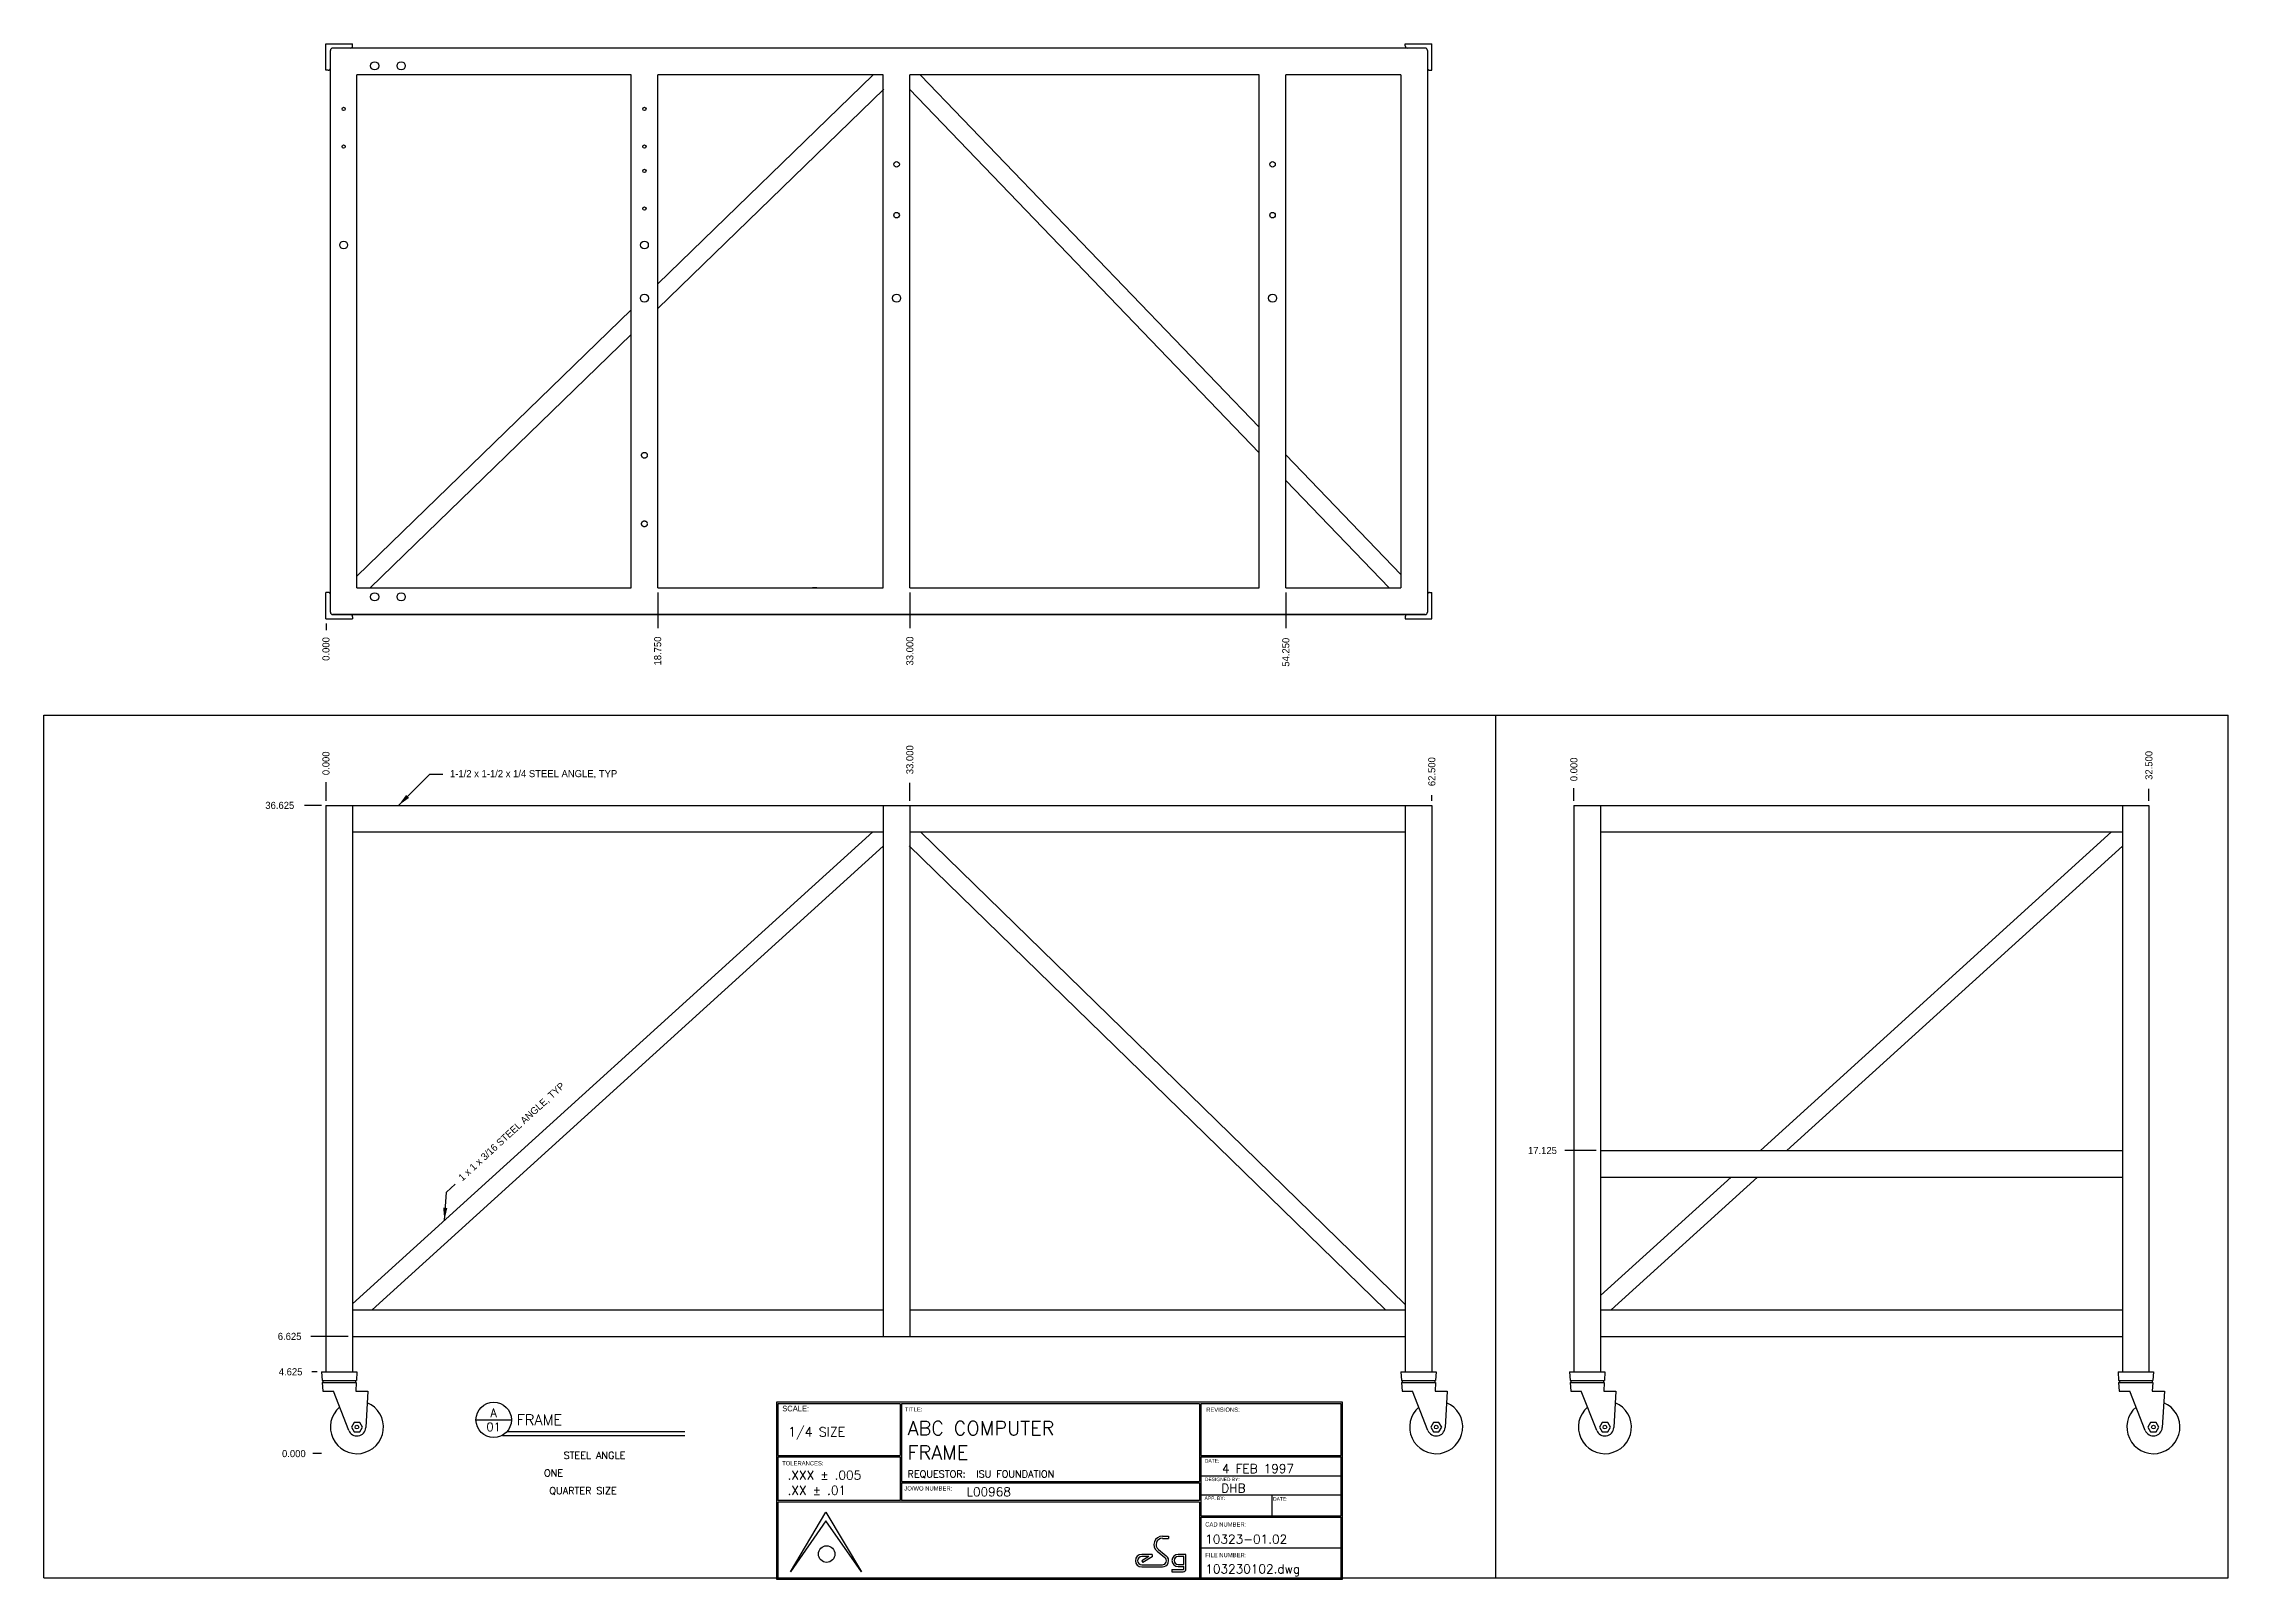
# Model space of a CAD drawing. Header units: inches. Extents: x 0 to 30.9, y 0 to 21.7.
import ezdxf
from ezdxf.enums import TextEntityAlignment as Align

# ---------------------------------------------------------------- set-up
doc = ezdxf.new("R2010")
doc.units = ezdxf.units.IN
doc.header["$MEASUREMENT"] = 0
doc.linetypes.add('HIDDEN', pattern=[0.375, 0.25, -0.125])
doc.layers.get('0').update_dxf_attribs({"linetype": 'CONTINUOUS'})
doc.layers.get('DEFPOINTS').update_dxf_attribs({"linetype": 'CONTINUOUS'})
for name, color, linetype in [('BORDER', 5, 'CONTINUOUS'), ('NFHIDDEN', 6, 'HIDDEN'), ('OBJECT', 3, 'CONTINUOUS'), ('TEXT', 1, 'CONTINUOUS')]:
    doc.layers.add(name, color=color, linetype=linetype)
doc.styles.add('ROMANS', font='romans')
doc.styles.add('SIMPLEX', font='SIMPLEX')
doc.styles.add('TITLE', font='italic')
doc.dimstyles.get("Standard").update_dxf_attribs({"dimtxt": 0.1, "dimasz": 0.18, "dimexe": 0.18, "dimexo": 0.0625, "dimgap": 0.1, "dimtad": 0, "dimtih": 1, "dimtoh": 1, "dimdec": 3, "dimlfac": 0.25, "dimzin": 0, "dimdsep": 46, "dimtxsty": 'Standard', "dimcen": 0.09, "dimclrt": 256, "dimadec": 0, "dimazin": 0, "dimtfac": 0.8, "dimtdec": 4, "dimtofl": 0, "dimtmove": 0, "dimatfit": 3, "dimfxl": 1, "dimtolj": 1, "dimtzin": 0, "dimarcsym": 0})

# ---------------------------------------------------------------- blocks, each defined once
blk = doc.blocks.new('*D1')
at = {"color": 0, "linetype": 'ByBlock', "transparency": 16777216}
blk.add_line((3.926, 0.264), (3.802, 0.264), dxfattribs=at)
at = {"layer": 'DEFPOINTS', "color": 0, "linetype": 'ByBlock', "transparency": 16777216}
for p in [(3.802, 0.264), (3.989, 0.264), (3.989, 0.264)]:
    blk.add_point(p, dxfattribs=at)
at = {"linetype": 'ByBlock', "transparency": 16777216, "insert": (3.535, 0.264), "char_height": 0.1, "attachment_point": 5}
blk.add_mtext('\\A1;0.000', dxfattribs=at)
blk = doc.blocks.new('*D2')
at = {"color": 0, "linetype": 'ByBlock', "transparency": 16777216}
blk.add_line((3.864, 1.42), (3.789, 1.42), dxfattribs=at)
at = {"layer": 'DEFPOINTS', "color": 0, "linetype": 'ByBlock', "transparency": 16777216}
for p in [(3.789, 1.42), (3.926, 1.42), (3.989, 0.264)]:
    blk.add_point(p, dxfattribs=at)
at = {"linetype": 'ByBlock', "transparency": 16777216, "insert": (3.489, 1.42), "char_height": 0.1, "attachment_point": 5}
blk.add_mtext('\\A1;4.625', dxfattribs=at)
blk = doc.blocks.new('*D3')
at = {"color": 0, "linetype": 'ByBlock', "transparency": 16777216}
blk.add_line((3.989, 9.483), (3.989, 9.749), dxfattribs=at)
at = {"layer": 'DEFPOINTS', "color": 0, "linetype": 'ByBlock', "transparency": 16777216}
for p in [(3.989, 9.749), (3.989, 9.42), (3.989, 0.264)]:
    blk.add_point(p, dxfattribs=at)
at = {"linetype": 'ByBlock', "transparency": 16777216, "insert": (3.989, 10.015), "char_height": 0.1, "attachment_point": 5, "rotation": 90}
blk.add_mtext('\\A1;0.000', dxfattribs=at)
blk = doc.blocks.new('*D4')
at = {"color": 0, "linetype": 'ByBlock', "transparency": 16777216}
blk.add_line((3.926, 9.42), (3.686, 9.42), dxfattribs=at)
at = {"layer": 'DEFPOINTS', "color": 0, "linetype": 'ByBlock', "transparency": 16777216}
for p in [(3.686, 9.42), (3.989, 9.42), (3.989, 0.264)]:
    blk.add_point(p, dxfattribs=at)
at = {"linetype": 'ByBlock', "transparency": 16777216, "insert": (3.336, 9.42), "char_height": 0.1, "attachment_point": 5}
blk.add_mtext('\\A1;36.625', dxfattribs=at)
blk = doc.blocks.new('*D5')
at = {"color": 0, "linetype": 'ByBlock', "transparency": 16777216}
blk.add_line((19.614, 9.483), (19.614, 9.564), dxfattribs=at)
at = {"layer": 'DEFPOINTS', "color": 0, "linetype": 'ByBlock', "transparency": 16777216}
for p in [(19.614, 9.564), (19.614, 9.42), (3.989, 0.264)]:
    blk.add_point(p, dxfattribs=at)
at = {"linetype": 'ByBlock', "transparency": 16777216, "insert": (19.614, 9.897), "char_height": 0.1, "attachment_point": 5, "rotation": 90}
blk.add_mtext('\\A1;62.500', dxfattribs=at)
blk = doc.blocks.new('*D6')
at = {"color": 0, "linetype": 'ByBlock', "transparency": 16777216}
blk.add_line((21.622, 9.483), (21.622, 9.662), dxfattribs=at)
at = {"layer": 'DEFPOINTS', "color": 0, "linetype": 'ByBlock', "transparency": 16777216}
for p in [(21.622, 9.662), (21.622, 9.42), (21.622, 9.42)]:
    blk.add_point(p, dxfattribs=at)
at = {"linetype": 'ByBlock', "transparency": 16777216, "insert": (21.622, 9.929), "char_height": 0.1, "attachment_point": 5, "rotation": 90}
blk.add_mtext('\\A1;0.000', dxfattribs=at)
blk = doc.blocks.new('*D7')
at = {"color": 0, "linetype": 'ByBlock', "transparency": 16777216}
blk.add_line((29.747, 9.483), (29.747, 9.652), dxfattribs=at)
at = {"layer": 'DEFPOINTS', "color": 0, "linetype": 'ByBlock', "transparency": 16777216}
for p in [(29.747, 9.652), (21.622, 9.42), (29.747, 9.42)]:
    blk.add_point(p, dxfattribs=at)
at = {"linetype": 'ByBlock', "transparency": 16777216, "insert": (29.747, 9.985), "char_height": 0.1, "attachment_point": 5, "rotation": 90}
blk.add_mtext('\\A1;32.500', dxfattribs=at)
blk = doc.blocks.new('*D8')
at = {"color": 0, "linetype": 'ByBlock', "transparency": 16777216}
blk.add_line((12.239, 9.483), (12.239, 9.74), dxfattribs=at)
at = {"layer": 'DEFPOINTS', "color": 0, "linetype": 'ByBlock', "transparency": 16777216}
for p in [(12.239, 9.74), (3.989, 9.42), (12.239, 9.42)]:
    blk.add_point(p, dxfattribs=at)
at = {"linetype": 'ByBlock', "transparency": 16777216, "insert": (12.239, 10.065), "char_height": 0.1, "attachment_point": 5, "rotation": 90}
blk.add_mtext('\\A1;33.000', dxfattribs=at)
blk = doc.blocks.new('*D9')
at = {"color": 0, "linetype": 'ByBlock', "transparency": 16777216}
blk.add_line((8.676, 13.919), (8.676, 13.416), dxfattribs=at)
at = {"layer": 'DEFPOINTS', "color": 0, "linetype": 'ByBlock', "transparency": 16777216}
for p in [(8.676, 13.981), (3.989, 13.544), (8.676, 13.416)]:
    blk.add_point(p, dxfattribs=at)
at = {"linetype": 'ByBlock', "transparency": 16777216, "insert": (8.676, 13.091), "char_height": 0.1, "attachment_point": 5, "rotation": 90}
blk.add_mtext('\\A1;18.750', dxfattribs=at)
blk = doc.blocks.new('*D10')
at = {"color": 0, "linetype": 'ByBlock', "transparency": 16777216}
blk.add_line((12.239, 13.919), (12.239, 13.416), dxfattribs=at)
at = {"layer": 'DEFPOINTS', "color": 0, "linetype": 'ByBlock', "transparency": 16777216}
for p in [(12.239, 13.981), (3.989, 13.544), (12.239, 13.416)]:
    blk.add_point(p, dxfattribs=at)
at = {"linetype": 'ByBlock', "transparency": 16777216, "insert": (12.239, 13.091), "char_height": 0.1, "attachment_point": 5, "rotation": 90}
blk.add_mtext('\\A1;33.000', dxfattribs=at)
blk = doc.blocks.new('*D11')
at = {"color": 0, "linetype": 'ByBlock', "transparency": 16777216}
blk.add_line((17.551, 13.919), (17.551, 13.416), dxfattribs=at)
at = {"layer": 'DEFPOINTS', "color": 0, "linetype": 'ByBlock', "transparency": 16777216}
for p in [(17.551, 13.981), (3.989, 13.544), (17.551, 13.416)]:
    blk.add_point(p, dxfattribs=at)
at = {"linetype": 'ByBlock', "transparency": 16777216, "insert": (17.551, 13.074), "char_height": 0.1, "attachment_point": 5, "rotation": 90}
blk.add_mtext('\\A1;54.250', dxfattribs=at)
blk = doc.blocks.new('*D12')
at = {"color": 0, "linetype": 'ByBlock', "transparency": 16777216}
blk.add_line((3.989, 13.481), (3.989, 13.387), dxfattribs=at)
at = {"layer": 'DEFPOINTS', "color": 0, "linetype": 'ByBlock', "transparency": 16777216}
for p in [(3.989, 13.544), (3.989, 13.544), (3.989, 13.387)]:
    blk.add_point(p, dxfattribs=at)
at = {"linetype": 'ByBlock', "transparency": 16777216, "insert": (3.989, 13.12), "char_height": 0.1, "attachment_point": 5, "rotation": 90}
blk.add_mtext('\\A1;0.000', dxfattribs=at)
blk = doc.blocks.new('*D13')
at = {"color": 0, "linetype": 'ByBlock', "transparency": 16777216}
blk.add_line((21.935, 4.545), (21.494, 4.545), dxfattribs=at)
at = {"layer": 'DEFPOINTS', "color": 0, "linetype": 'ByBlock', "transparency": 16777216}
for p in [(21.494, 4.545), (21.997, 4.545), (22.06, 0.264)]:
    blk.add_point(p, dxfattribs=at)
at = {"linetype": 'ByBlock', "transparency": 16777216, "insert": (21.177, 4.545), "char_height": 0.1, "attachment_point": 5}
blk.add_mtext('\\A1;17.125', dxfattribs=at)
blk = doc.blocks.new('*D14')
at = {"color": 0, "linetype": 'ByBlock', "transparency": 16777216}
blk.add_line((4.301, 1.92), (3.775, 1.92), dxfattribs=at)
at = {"layer": 'DEFPOINTS', "color": 0, "linetype": 'ByBlock', "transparency": 16777216}
for p in [(3.775, 1.92), (4.364, 1.92), (3.926, 0.264)]:
    blk.add_point(p, dxfattribs=at)
at = {"linetype": 'ByBlock', "transparency": 16777216, "insert": (3.475, 1.92), "char_height": 0.1, "attachment_point": 5}
blk.add_mtext('\\A1;6.625', dxfattribs=at)
blk = doc.blocks.new('T-BLK')
for p, q in [((-7.8, 0.106), (-7.3, 0.949)), ((-7.3, 0.949), (-6.8, 0.106)), ((-7.3, 0.824), (-7.8, 0.106)), ((-6.8, 0.106), (-7.3, 0.824)), ((-2.689, 0.351), (-2.838, 0.351)), ((-2.739, 0.321), (-2.838, 0.321)), ((-2.739, 0.321), (-2.838, 0.263)), ((-2.689, 0.316), (-2.822, 0.237)), ((-2.689, 0.351), (-2.689, 0.316)), ((-2.621, 0.397), (-2.511, 0.308)), ((-2.603, 0.42), (-2.492, 0.332)), ((-2.547, 0.608), (-2.459, 0.608)), ((-2.547, 0.578), (-2.459, 0.578)), ((-2.459, 0.608), (-2.459, 0.578)), ((-2.214, 0.351), (-2.325, 0.351)), ((-2.244, 0.321), (-2.325, 0.321)), ((-2.244, 0.209), (-2.244, 0.321)), ((-2.214, 0.144), (-2.214, 0.351)), ((-2.838, 0.263), (-2.822, 0.237)), ((-2.838, 0.204), (-2.547, 0.204)), ((-2.838, 0.174), (-2.547, 0.174)), ((-2.411, 0.136), (-2.411, 0.106)), ((-2.411, 0.136), (-2.252, 0.136)), ((-2.411, 0.106), (-2.252, 0.106)), ((-2.325, 0.209), (-2.244, 0.209)), ((-2.325, 0.179), (-2.244, 0.179)), ((-2.244, 0.144), (-2.244, 0.179))]:
    blk.add_line(p, q)
blk.add_circle((-7.29, 0.356), 0.117)
for centre, radius, start, end in [((-2.838, 0.263), 0.0887, 90, 270), ((-2.838, 0.263), 0.0587, 90, 270), ((-2.547, 0.49), 0.119, 90, 231.3801), ((-2.547, 0.49), 0.0887, 90, 231.3801), ((-2.547, 0.263), 0.0887, 270, 51.3801), ((-2.325, 0.265), 0.086, 90, 270), ((-2.325, 0.265), 0.056, 90, 270), ((-2.547, 0.263), 0.0587, 270, 51.3801), ((-2.252, 0.144), 0.00793, 270, 0), ((-2.252, 0.144), 0.0379, 270, 0)]:
    blk.add_arc(centre, radius, start, end)
at = {"layer": 'BORDER'}
for p, q in [((-6.251, 2.48), (-6.251, 1.748)), ((-6.231, 2.48), (-6.231, 1.381)), ((-2.021, 2.48), (-2.021, 1.381)), ((-2.001, 2.48), (-2.001, 1.748)), ((-7.98, 1.748), (-6.251, 1.748)), ((-7.98, 1.728), (-6.251, 1.728)), ((-6.251, 1.728), (-6.251, 1.111)), ((-2.001, 1.748), (-0.02, 1.748)), ((-2.001, 1.728), (-0.02, 1.728)), ((-2.001, 1.728), (-2.001, 0.897)), ((-6.231, 1.381), (-2.021, 1.381)), ((-6.231, 1.361), (-2.021, 1.361)), ((-6.231, 1.361), (-6.231, 1.111)), ((-2.021, 1.361), (-2.021, 1.111)), ((-6.251, 1.111), (-7.98, 1.111)), ((-2.021, 1.091), (-7.98, 1.091)), ((-2.021, 1.111), (-6.231, 1.111)), ((-2.021, 1.091), (-2.021, 0.02)), ((-2.001, 0.897), (-0.02, 0.897)), ((-2.001, 0.877), (-0.02, 0.877)), ((-2.001, 0.877), (-2.001, 0.02))]:
    blk.add_line(p, q, dxfattribs=at)
for points in [[(0, 0), (0, 2.5), (-8, 2.5), (-8, 0), (0, 0)], [(-6.251, 2.48), (-7.98, 2.48), (-7.98, 1.748)], [(-2.021, 2.48), (-6.231, 2.48)], [(-0.02, 1.748), (-0.02, 2.48), (-2.001, 2.48)], [(-7.98, 1.728), (-7.98, 1.111)], [(-0.02, 0.897), (-0.02, 1.728)], [(-7.98, 1.091), (-7.98, 0.02), (-2.021, 0.02)], [(-0.02, 0.02), (-0.02, 0.877)], [(-2.001, 0.02), (-0.02, 0.02)]]:
    blk.add_lwpolyline(points, dxfattribs=at)
at = {"layer": 'TEXT', "color": 2}
for p, q in [((-0.02, 1.456), (-2.001, 1.456)), ((-2.001, 1.191), (-0.02, 1.191)), ((-1.001, 1.191), (-1.001, 0.897)), ((-2.001, 0.444), (-0.02, 0.444))]:
    blk.add_line(p, q, dxfattribs=at)
at = {"style": 'SIMPLEX'}
for s, height, p in [('.XXX %%P .005', 0.125, (-7.841, 1.408)), ('.XX %%P .01', 0.125, (-7.841, 1.194)), ('REQUESTOR:', 0.1, (-6.148, 1.436))]:
    blk.add_text(s, height=height, dxfattribs=at).set_placement(p)
for tag, p, height in [('FLINE_TITLE', (-6.147, 2.034), 0.2), ('DWG_:_ACT', (-7.836, 2.018), 0.13), ('SLINE_TITLE', (-6.147, 1.69), 0.2), ('DATE', (-1.704, 1.501), 0.125), ('J.O.N.', (-5.314, 1.174), 0.125), ('REQUESTOR', (-5.176, 1.436), 0.1), ('DESN', (-1.715, 1.225), 0.125), ('CAD_NUMBER', (-1.94, 0.505), 0.125), ('FILE_NUMBER', (-1.94, 0.084), 0.125)]:
    blk.add_attdef(tag, p, '', height=height, dxfattribs=at)
at = {"color": 7, "style": 'TITLE', "flags": 2}
for tag, p, height in [('TOP_LINE_LOGO', (-6.698, 0.767), 0.17), ('BOTTOM_LINE_LOGO', (-6.693, 0.147), 0.125)]:
    blk.add_attdef(tag, p, '', height=height, dxfattribs=at)
at = {"style": 'SIMPLEX', "flags": 2}
for tag, p, height in [('FIRST_LOGO_LINE', (-6.691, 0.542), 0.1), ('SECOND_LOGO_LINE', (-6.692, 0.384), 0.085)]:
    blk.add_attdef(tag, p, '', height=height, dxfattribs=at)
at = {"layer": 'TEXT'}
for s, height, p in [('SCALE:', 0.08, (-7.918, 2.372)), ('TITLE:', 0.06, (-6.186, 2.371)), ('REVISIONS:', 0.06, (-1.928, 2.366)), ('TOLERANCES:', 0.06, (-7.919, 1.609)), ('DATE:', 0.05, (-1.945, 1.648)), ('JO/WO NUMBER:', 0.06, (-6.192, 1.254)), ('DESIGNED BY:', 0.05, (-1.945, 1.386)), ('APP. BY:', 0.05, (-1.95, 1.12)), ('DATE:', 0.05, (-0.982, 1.11)), ('CAD NUMBER:', 0.06, (-1.941, 0.745)), ('FILE NUMBER:', 0.06, (-1.94, 0.312))]:
    blk.add_text(s, height=height, dxfattribs=at).set_placement(p)
blk = doc.blocks.new('P-TITLE')
at = {"layer": 'OBJECT'}
for p, q in [((-1.562, -0.638), (-1.062, -0.638)), ((1.387, -0.862), (-1.188, -0.862)), ((-1.113, -0.8), (1.387, -0.8))]:
    blk.add_line(p, q, dxfattribs=at)
blk.add_circle((-1.312, -0.638), 0.25, dxfattribs=at)
at = {"layer": 'OBJECT', "style": 'ROMANS'}
for tag, p in [('NO.', (-1.312, -0.538)), ('PAGE', (-1.312, -0.738))]:
    blk.add_attdef(tag, text='', height=0.12, dxfattribs=at).set_placement(p, align=Align.MIDDLE)
for tag, p, height in [('DESCRIPTION', (-0.988, -0.712), 0.15), ('MATERIAL', (-0.325, -1.188), 0.1), ('#_REQUIRED', (-0.6, -1.438), 0.1), ('SCALE', (-0.525, -1.688), 0.1)]:
    blk.add_attdef(tag, p, '', height=height, dxfattribs=at)
at = {"layer": 'OBJECT', "style": 'ROMANS', "flags": 2}
for tag, p in [('MATERIAL:', (-1.163, -1.188)), ('REQD:', (-1.163, -1.438)), ('SCALE:', (-1.163, -1.688))]:
    blk.add_attdef(tag, p, '', height=0.1, dxfattribs=at)

msp = doc.modelspace()

# ---------------------------------------------------------------- linework, layer by layer
at = {"layer": 'BORDER'}
for p, q in [((0, 0), (0, 12.18605)), ((0, 12.18605), (14.92659, 12.18605)), ((10.34775, 12.18605), (30.86825, 12.18605)), ((20.5205, 0), (20.5205, 12.18605)), ((30.86825, 0), (30.86825, 12.18605)), ((0, 0), (14.92659, 0)), ((10.34775, 0), (30.86825, 0))]:
    msp.add_line(p, q, dxfattribs=at)
at = {"layer": 'NFHIDDEN'}
msp.add_line((10.92603, 13.9814), (10.86353, 13.9814), dxfattribs=at)
for centre in [(8.48853, 15.8564), (8.48853, 14.88765)]:
    msp.add_circle(centre, 0.041, dxfattribs=at)
at = {"layer": 'OBJECT'}
for p, q in [((3.98853, 21.6689), (4.36353, 21.6689)), ((3.98853, 21.2939), (3.98853, 21.6689)), ((4.36353, 21.63765), (4.36353, 21.6689)), ((19.23853, 21.63765), (19.23853, 21.6689)), ((19.23853, 21.6689), (19.61353, 21.6689)), ((19.61353, 21.2939), (19.61353, 21.6689)), ((4.05103, 13.63765), (4.05103, 21.57515)), ((19.51978, 21.6064), (4.08228, 21.6064)), ((19.55103, 21.57515), (19.55103, 13.63765)), ((4.01978, 21.2939), (3.98853, 21.2939)), ((4.42603, 13.9814), (4.42603, 21.2314)), ((8.30103, 21.2314), (4.42603, 21.2314)), ((8.30103, 13.9814), (8.30103, 21.2314)), ((11.86353, 21.2314), (8.67603, 21.2314)), ((8.67603, 13.9814), (8.67603, 21.2314)), ((8.67603, 18.27612), (11.71486, 21.22631)), ((8.67603, 17.92768), (11.87045, 21.02893)), ((11.86353, 13.9814), (11.86353, 21.2314)), ((17.17603, 15.89063), (12.23195, 21.0274)), ((12.23853, 13.9814), (12.23853, 21.2314)), ((17.17603, 21.2314), (12.23853, 21.2314)), ((17.17603, 16.25114), (12.3872, 21.2266)), ((17.17603, 13.9814), (17.17603, 21.2314)), ((19.17603, 21.2314), (17.55103, 21.2314)), ((17.55103, 13.9814), (17.55103, 21.2314)), ((19.17603, 21.2314), (19.17603, 13.9814)), ((19.58228, 21.2939), (19.61353, 21.2939)), ((4.42603, 14.15009), (8.30103, 17.91206)), ((4.61118, 13.9814), (8.30103, 17.56362)), ((19.17603, 14.1732), (17.55103, 15.86153)), ((19.01364, 13.9814), (17.55103, 15.50102)), ((3.98853, 13.5439), (3.98853, 13.9189)), ((4.01978, 13.9189), (3.98853, 13.9189)), ((4.42603, 13.9814), (8.30103, 13.9814)), ((8.67603, 13.9814), (11.86353, 13.9814)), ((12.23853, 13.9814), (17.17603, 13.9814)), ((17.55103, 13.9814), (19.17603, 13.9814)), ((19.58228, 13.9189), (19.61353, 13.9189)), ((19.61353, 13.5439), (19.61353, 13.9189)), ((4.08228, 13.6064), (19.51978, 13.6064)), ((19.51978, 13.6064), (4.08228, 13.6064)), ((3.98853, 13.5439), (4.36353, 13.5439)), ((4.36353, 13.57515), (4.36353, 13.5439)), ((19.23853, 13.57515), (19.23853, 13.5439)), ((19.23853, 13.5439), (19.61353, 13.5439)), ((3.98853, 10.9105), (19.61353, 10.9105)), ((3.98853, 10.9105), (3.98853, 2.9105)), ((3.98853, 10.9105), (3.98853, 2.9105)), ((4.36353, 10.9105), (4.36353, 2.9105)), ((11.86353, 10.9105), (11.86353, 3.4105)), ((12.23853, 10.9105), (12.23853, 3.4105)), ((19.23853, 10.9105), (19.23853, 2.9105)), ((19.61353, 10.9105), (19.61353, 2.9105)), ((21.62234, 10.9105), (29.74734, 10.9105)), ((21.62234, 10.9105), (21.62234, 2.9105)), ((21.99734, 10.9105), (21.99734, 2.9105)), ((29.37234, 10.9105), (29.37234, 2.9105)), ((29.74734, 10.9105), (29.74734, 2.9105)), ((4.36353, 10.5355), (11.86353, 10.5355)), ((4.36353, 3.87142), (11.71478, 10.5355)), ((12.23853, 10.5355), (19.23853, 10.5355)), ((19.23853, 3.86203), (12.38728, 10.5355)), ((21.99734, 10.5355), (29.37234, 10.5355)), ((24.25587, 6.0355), (29.21988, 10.5355)), ((4.64098, 3.7855), (11.86353, 10.33292)), ((18.9588, 3.7855), (12.23136, 10.33838)), ((24.63179, 6.0355), (29.37234, 10.33292)), ((21.99734, 6.0355), (29.37234, 6.0355)), ((21.99734, 3.98809), (23.8422, 5.6605)), ((21.99734, 5.6605), (29.37234, 5.6605)), ((22.14979, 3.7855), (24.21813, 5.6605)), ((4.36353, 3.7855), (11.86353, 3.7855)), ((12.23853, 3.7855), (19.23853, 3.7855)), ((21.99734, 3.7855), (29.37234, 3.7855)), ((4.36353, 3.4105), (19.23853, 3.4105)), ((21.99734, 3.4105), (29.37234, 3.4105)), ((3.92603, 2.9105), (4.42603, 2.9105)), ((3.92603, 2.9105), (3.9337, 2.7855)), ((3.9337, 2.7855), (4.41836, 2.7855)), ((3.94557, 2.7855), (3.94557, 2.7605)), ((4.40648, 2.7855), (4.40648, 2.7605)), ((4.42603, 2.9105), (4.41836, 2.7855)), ((19.17603, 2.9105), (19.67603, 2.9105)), ((19.17603, 2.9105), (19.1837, 2.7855)), ((19.1837, 2.7855), (19.66836, 2.7855)), ((19.19557, 2.7855), (19.19557, 2.7605)), ((19.65648, 2.7855), (19.65648, 2.7605)), ((19.67603, 2.9105), (19.66836, 2.7855)), ((21.55984, 2.9105), (22.05984, 2.9105)), ((21.55984, 2.9105), (21.56751, 2.7855)), ((21.56751, 2.7855), (22.05216, 2.7855)), ((21.57938, 2.7855), (21.57938, 2.7605)), ((22.04029, 2.7855), (22.04029, 2.7605)), ((22.05984, 2.9105), (22.05216, 2.7855)), ((29.30984, 2.9105), (29.80984, 2.9105)), ((29.30984, 2.9105), (29.31751, 2.7855)), ((29.31751, 2.7855), (29.80216, 2.7855)), ((29.32938, 2.7855), (29.32938, 2.7605)), ((29.79029, 2.7855), (29.79029, 2.7605)), ((29.80984, 2.9105), (29.80216, 2.7855)), ((3.93523, 2.7605), (4.41682, 2.7605)), ((3.93523, 2.7605), (3.94291, 2.6355)), ((3.94291, 2.6355), (4.09265, 2.6355)), ((4.3097, 2.08351), (4.09265, 2.6355)), ((4.41682, 2.7605), (4.40915, 2.6355)), ((4.40915, 2.6355), (4.58233, 2.6355)), ((4.58233, 2.6355), (4.55079, 2.1216)), ((19.18523, 2.7605), (19.19291, 2.6355)), ((19.18523, 2.7605), (19.66682, 2.7605)), ((19.19291, 2.6355), (19.34265, 2.6355)), ((19.5597, 2.08351), (19.34265, 2.6355)), ((19.66682, 2.7605), (19.65915, 2.6355)), ((19.65915, 2.6355), (19.83233, 2.6355)), ((19.83233, 2.6355), (19.80079, 2.1216)), ((21.56904, 2.7605), (22.05063, 2.7605)), ((21.56904, 2.7605), (21.57671, 2.6355)), ((21.57671, 2.6355), (21.72646, 2.6355)), ((21.9435, 2.08351), (21.72646, 2.6355)), ((22.05063, 2.7605), (22.04296, 2.6355)), ((22.04296, 2.6355), (22.21614, 2.6355)), ((22.21614, 2.6355), (22.1846, 2.1216)), ((29.31904, 2.7605), (29.80063, 2.7605)), ((29.31904, 2.7605), (29.32671, 2.6355)), ((29.32671, 2.6355), (29.47646, 2.6355)), ((29.6935, 2.08351), (29.47646, 2.6355)), ((29.80063, 2.7605), (29.79296, 2.6355)), ((29.79296, 2.6355), (29.96614, 2.6355)), ((29.96614, 2.6355), (29.9346, 2.1216))]:
    msp.add_line(p, q, dxfattribs=at)
for points in [[(4.34828, 2.12925), (4.38715, 2.06192), (4.4649, 2.06192), (4.50378, 2.12925), (4.4649, 2.19659), (4.38715, 2.19659)], [(19.59828, 2.12925), (19.63715, 2.06192), (19.7149, 2.06192), (19.75378, 2.12925), (19.7149, 2.19659), (19.63715, 2.19659)], [(21.98208, 2.12925), (22.02096, 2.06192), (22.09871, 2.06192), (22.13759, 2.12925), (22.09871, 2.19659), (22.02096, 2.19659)], [(29.73208, 2.12925), (29.77096, 2.06192), (29.84871, 2.06192), (29.88759, 2.12925), (29.84871, 2.19659), (29.77096, 2.19659)]]:
    msp.add_lwpolyline(points, close=True, dxfattribs=at)
for centre, radius in [((4.67597, 21.3564), 0.05859), ((5.05097, 21.3564), 0.05859), ((4.23853, 20.74702), 0.02344), ((8.48853, 20.74702), 0.02344), ((4.23853, 20.21577), 0.02344), ((8.48853, 20.21577), 0.02344), ((8.48853, 19.87202), 0.02344), ((12.05103, 19.96577), 0.03906), ((17.36353, 19.96577), 0.03906), ((8.48853, 19.34077), 0.02344), ((12.05103, 19.24702), 0.03906), ((17.36353, 19.24702), 0.03906), ((4.23853, 18.8249), 0.05469), ((8.48853, 18.8249), 0.05469), ((8.48853, 18.0749), 0.05664), ((12.05103, 18.0749), 0.05664), ((17.36353, 18.0749), 0.05664), ((4.67597, 13.8564), 0.05859), ((5.05097, 13.8564), 0.05859), ((4.42603, 2.12925), 0.02558), ((19.67603, 2.12925), 0.02558), ((22.05984, 2.12925), 0.02558), ((29.80984, 2.12925), 0.02558)]:
    msp.add_circle(centre, radius, dxfattribs=at)
for centre, radius, start, end in [((4.33228, 21.63765), 0.03125, 270, 0), ((19.26978, 21.63765), 0.03125, 180, 270), ((4.01978, 21.32515), 0.03125, 270, 0), ((4.08228, 21.57515), 0.03125, 90, 180), ((19.51978, 21.57515), 0.03125, 0, 90), ((19.58228, 21.32515), 0.03125, 180, 270), ((4.01978, 13.88765), 0.03125, 0, 90), ((19.58228, 13.88765), 0.03125, 90, 180), ((4.08228, 13.63765), 0.03125, 180, 270), ((4.33228, 13.57515), 0.03125, 0, 90), ((19.26978, 13.57515), 0.03125, 90, 180), ((19.51978, 13.63765), 0.03125, 270, 0), ((4.42603, 2.12925), 0.375, 130.936088, 67.016831), ((19.67603, 2.12925), 0.375, 130.936088, 67.016831), ((22.05984, 2.12925), 0.375, 130.936088, 67.016831), ((29.80984, 2.12925), 0.375, 130.936088, 67.016831), ((4.42603, 2.12925), 0.125, 201.464867, 356.488051), ((19.67603, 2.12925), 0.125, 201.464867, 356.488051), ((22.05984, 2.12925), 0.125, 201.464867, 356.488051), ((29.80984, 2.12925), 0.125, 201.464867, 356.488051)]:
    msp.add_arc(centre, radius, start, end, dxfattribs=at)

# ---------------------------------------------------------------- block references
at = {"layer": 'TEXT'}
ref = msp.add_blockref('P-TITLE', (7.67016, 2.86951), dxfattribs=at)
ref.add_attrib('SCALE', 'QUARTER SIZE', (7.14516, 1.18201), dxfattribs={"layer": 'OBJECT', "height": 0.1, "style": 'ROMANS'})
ref.add_attrib('#_REQUIRED', 'ONE', (7.07016, 1.43153), dxfattribs={"layer": 'OBJECT', "height": 0.1, "style": 'ROMANS'})
ref.add_attrib('MATERIAL', 'STEEL ANGLE', (7.34516, 1.68201), dxfattribs={"layer": 'OBJECT', "height": 0.1, "style": 'ROMANS'})
ref.add_attrib('NO.', 'A', dxfattribs={"layer": 'OBJECT', "height": 0.12, "style": 'ROMANS'}).set_placement((6.35766, 2.33201), align=Align.MIDDLE)
ref.add_attrib('DESCRIPTION', 'FRAME', (6.68266, 2.15701), dxfattribs={"layer": 'OBJECT', "height": 0.15, "style": 'ROMANS'})
ref.add_attrib('PAGE', '01', dxfattribs={"layer": 'OBJECT', "height": 0.12, "style": 'ROMANS'}).set_placement((6.35766, 2.13201), align=Align.MIDDLE)
ref = msp.add_blockref('T-BLK', (18.35323, -0.02), dxfattribs=at)
ref.add_attrib('FLINE_TITLE', 'ABC COMPUTER', (12.20626, 2.01411), dxfattribs={"layer": '0', "height": 0.2, "style": 'SIMPLEX'})
ref.add_attrib('SLINE_TITLE', 'FRAME', (12.20626, 1.67047), dxfattribs={"layer": '0', "height": 0.2, "style": 'SIMPLEX'})
ref.add_attrib('DWG_:_ACT', '1/4 SIZE', (10.51772, 1.99752), dxfattribs={"layer": '0', "height": 0.13, "style": 'SIMPLEX'})
ref.add_attrib('CAD_NUMBER', '10323-01.02', (16.41294, 0.48496), dxfattribs={"layer": '0', "height": 0.125, "style": 'SIMPLEX'})
ref.add_attrib('FILE_NUMBER', '103230102.dwg', (16.41364, 0.06357), dxfattribs={"layer": '0', "height": 0.125, "style": 'SIMPLEX'})
ref.add_attrib('REQUESTOR', 'ISU FOUNDATION', (13.17735, 1.41635), dxfattribs={"layer": '0', "height": 0.1, "style": 'SIMPLEX'})
ref.add_attrib('J.O.N.', 'L00968', (13.03937, 1.15365), dxfattribs={"layer": '0', "height": 0.125, "style": 'SIMPLEX'})
ref.add_attrib('DATE', '4 FEB 1997', (16.64911, 1.48114), dxfattribs={"layer": '0', "height": 0.125, "style": 'SIMPLEX'})
ref.add_attrib('DESN', 'DHB', (16.63809, 1.20517), dxfattribs={"layer": '0', "height": 0.125, "style": 'SIMPLEX'})

# ---------------------------------------------------------------- texts
at = {"layer": 'TEXT', "insert": (5.74079, 11.35006), "char_height": 0.1, "attachment_point": 4}
msp.add_mtext('{1-1/2 x 1-1/2 x 1/4 STEEL ANGLE, TYP}', dxfattribs=at)
at = {"layer": 'TEXT', "insert": (5.88787, 5.62786), "char_height": 0.1, "attachment_point": 4, "rotation": 42.555009}
msp.add_mtext('{1 x 1 x 3/16 STEEL ANGLE, TYP}', dxfattribs=at)

# ---------------------------------------------------------------- dimensions: what is measured, and where the dimension line sits
at = {"layer": 'TEXT'}
for feature_location, offset, origin, picture, middle in [((8.67603, 13.9814), (0, -0.56564), (3.98853, 13.5439), '*D9', (8.67603, 13.09076)), ((12.23853, 13.9814), (0, -0.56564), (3.98853, 13.5439), '*D10', (12.23853, 13.09076)), ((17.55103, 13.9814), (0, -0.56564), (3.98853, 13.5439), '*D11', (17.55103, 13.0741)), ((3.9885280958, 13.543899999), (0, -0.1568701908), (3.9885280958, 13.543899999), '*D12', (3.9885280958, 13.1203631415))]:
    dim = msp.add_ordinate_dim(feature_location=feature_location, offset=offset, dtype=1, origin=origin, dimstyle='Standard', override={"dimlfac": 4}, dxfattribs=at)
    dim.commit()
    dim.dimension.update_dxf_attribs({"geometry": picture, "text_midpoint": middle})
for feature_location, offset, dtype, origin, picture, middle, set_off in [((12.23853, 10.9105), (0, 0.31965), 1, (3.98853, 10.9105), '*D8', (12.23853, 11.55515), (0, 1.49037)), ((3.9885280958, 10.9105025175), (0, 0.3284714851), 1, (3.9885280958, 1.7542525175), '*D3', (3.9885280958, 11.5056406693), (0, 1.4903707686)), ((19.61353, 10.9105), (0, 0.14392), 1, (3.98853, 1.75425), '*D5', (19.61353, 11.38776), (0, 1.49037)), ((21.6223351961, 10.9105025175), (0, 0.2423043653), 1, (21.6223351961, 10.9105025175), '*D6', (21.6223351961, 11.4194735495), (0, 1.4903707686)), ((29.74734, 10.9105), (0, 0.23163), 1, (21.62234, 10.9105), '*D7', (29.74734, 11.47546), (0, 1.49037)), ((3.98853, 10.9105), (-0.30232, 0), 0, (3.98853, 1.75425), '*D4', (3.3362, 10.9105), (0, 1.49037)), ((21.99734, 6.0355), (-0.50322, 0), 0, (22.05984, 1.75425), '*D13', (21.17745, 6.0355), (0, 1.49037)), ((4.36353, 3.4105), (-0.58839, 0), 0, (3.92603, 1.75425), '*D14', (3.47514, 3.4105), (0, 1.49037)), ((3.92603, 2.9105), (-0.13674, 0), 0, (3.98853, 1.75425), '*D2', (3.48929, 2.9105), (0, 1.49037)), ((3.9885280958, 1.7542525175), (-0.1865107166, 0), 0, (3.9885280958, 1.7542525175), '*D1', (3.5353507125, 1.7542525175), (0, 1.4903707686))]:
    dim = msp.add_ordinate_dim(feature_location=feature_location, offset=offset, dtype=dtype, origin=origin, dimstyle='Standard', override={"dimlfac": 4}, dxfattribs=at)
    dim.commit()
    dim.dimension.update_dxf_attribs({"geometry": picture, "text_midpoint": middle, "insert": set_off})

# ---------------------------------------------------------------- leaders
at = {"layer": 'TEXT', "annotation_type": 0, "has_hookline": 1, "hookline_direction": 0}
msp.add_leader([(5.01353, 10.9105), (5.4563, 11.35006), (5.64079, 11.35006)], dimstyle='Standard', override={"dimlfac": 4}, dxfattribs=at)
at = {"layer": 'TEXT', "annotation_type": 0, "has_hookline": 1, "hookline_direction": 0, "horizontal_direction": (0.736628, 0.676298, 0)}
msp.add_leader([(5.66117, 5.04776), (5.6897, 5.44592), (5.81421, 5.56023)], dimstyle='Standard', override={"dimlfac": 4}, dxfattribs=at)

doc.saveas('drawing.dxf')
